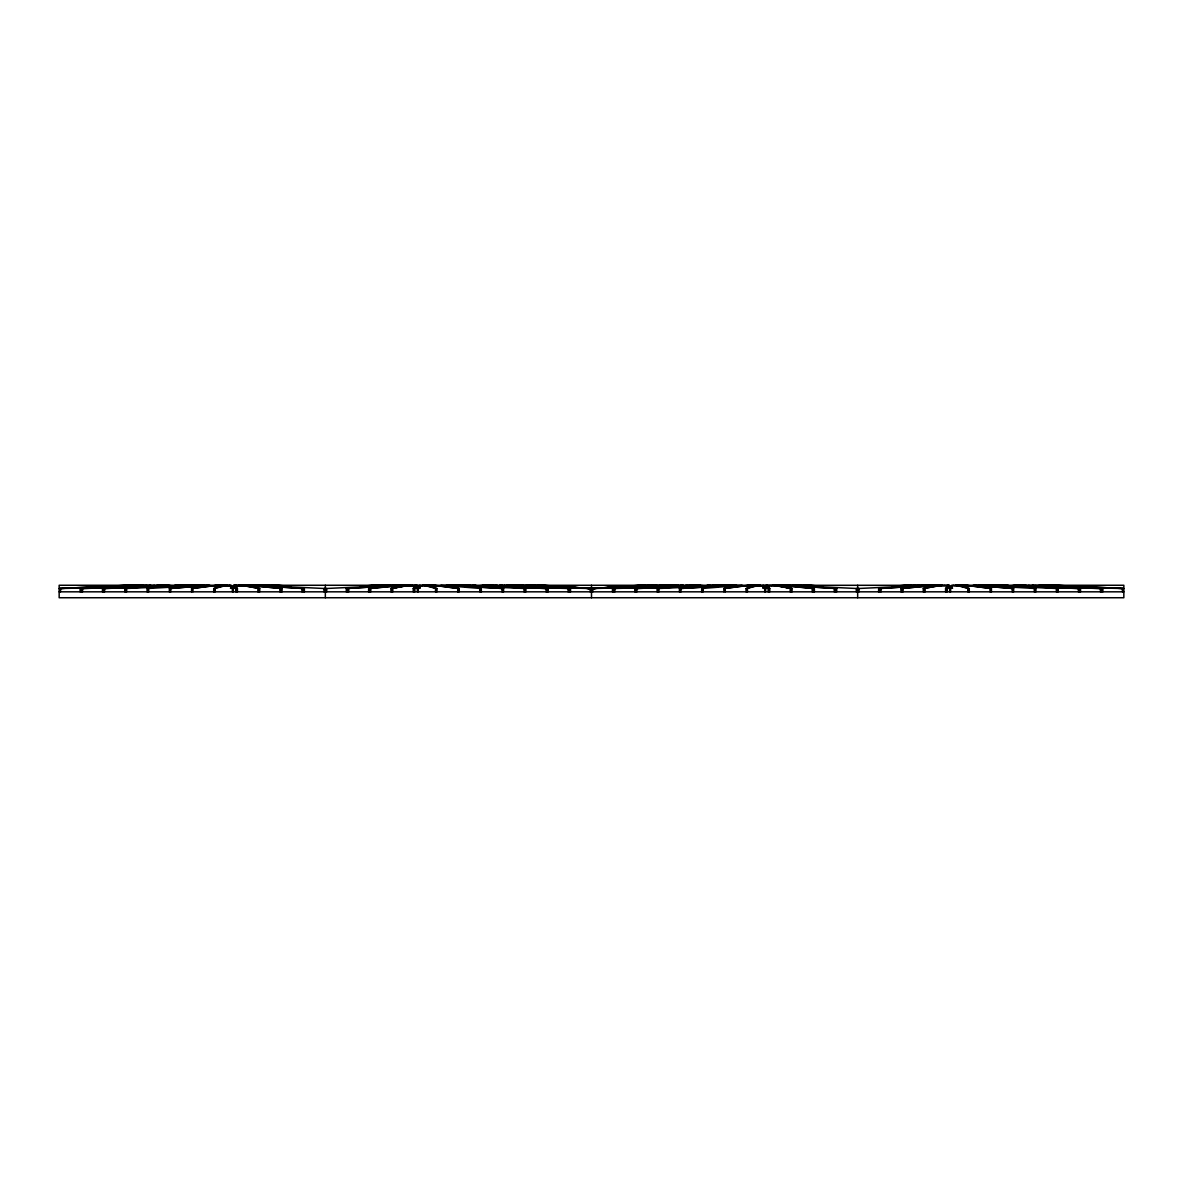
<?xml version="1.0" encoding="UTF-8"?>
<svg xmlns="http://www.w3.org/2000/svg" width="1183" height="1183" viewBox="0 0 1183 1183"><rect width="100%" height="100%" fill="white"/><g stroke="black" fill="none" stroke-linecap="round" stroke-linejoin="round"><path stroke-width="1.5" d="M499.492 587.315L499.596 585.274M1031.813 587.315L1031.931 585.274M234.929 586.147L235.003 585.274M501.104 586.147L501.178 585.274M767.264 586.147L767.338 585.274M1033.439 586.147L1033.513 585.274M765.771 585.274L765.623 591.825M147.698 587.448L148.91 585.26M148.496 587.448L149.709 585.26M149.295 587.448L150.507 585.26M413.251 591.825L413.251 588.543L415.07 585.26M415.869 585.26L414.05 588.543L414.05 591.825M414.863 591.825L414.863 588.543L416.682 585.26M680.033 587.448L681.231 585.26M680.831 587.448L682.044 585.26M681.63 587.448L682.842 585.26M945.587 591.825L945.587 588.543L947.406 585.26M948.204 585.26L946.385 588.543L946.385 591.825M947.184 591.825L947.184 588.543L949.003 585.26M213.724 591.825L213.724 588.543L225.435 585.26M226.87 585.26L214.434 588.543L214.434 591.825M491.61 585.26L488.254 586.191A5.264 5.013 -90 0 0 485.37 585.26M488.963 586.191L492.32 585.26A5.264 2.632 -90 0 1 493.636 586.147A5.264 2.632 90 0 0 492.172 585.26M489.688 586.191L493.03 585.26M746.044 591.825L746.044 588.543L757.771 585.26M759.205 585.26L746.769 588.543L746.769 591.825M1023.931 585.26L1020.589 586.191A5.264 5.013 -90 0 0 1017.705 585.26M1021.299 586.191L1024.655 585.26A5.264 2.632 -90 0 1 1025.957 586.147M1022.023 586.191L1025.365 585.26M131.505 587.226L141.59 585.26M132.437 587.226L142.522 585.26M133.354 587.226L143.439 585.26M390.952 591.825L390.952 588.543L407.765 585.26M408.682 585.26L391.869 588.543L391.869 591.825M390.952 588.543L409.614 585.26M663.84 587.226L673.926 585.26M664.772 587.226L674.857 585.26M665.689 587.226L675.774 585.26M923.287 591.825L923.287 588.543L941.017 585.26M923.287 588.543L941.949 585.26M191.572 591.825L191.572 588.543L216.903 585.26A5.264 5.264 0 0 1 219.683 586.147M191.572 588.543L217.583 585.26A5.264 5.176 -90 0 1 220.467 586.147M475.344 586.191L483.743 585.26A5.264 5.176 -90 0 1 486.627 586.147M723.907 591.825L723.907 588.543L748.543 585.26M723.907 588.543L749.904 585.26A5.264 5.176 -90 0 1 752.802 586.147M1007.665 586.191L1015.398 585.26A5.264 5.264 0 0 1 1018.179 586.147M1009.04 586.191L1016.079 585.26A5.264 5.176 -90 0 1 1018.962 586.147M109.457 587.847L102.463 588.543L102.463 591.825M114.707 587.33L136.77 585.26M197.354 585.26L102.463 588.543L109.842 588.025M116.851 587.33L137.849 585.26M368.623 591.825L368.623 588.543L401.88 585.26M404.009 585.26L369.702 588.543L369.702 591.825M641.792 587.847L634.798 588.543L634.798 591.825M647.042 587.33L668.04 585.26M642.177 588.025L635.862 588.543L635.862 591.825M648.107 587.33L670.169 585.26M900.958 591.825L900.958 588.543L935.28 585.26M900.958 588.543L936.345 585.26M169.361 591.825L169.361 588.543L208.341 585.26M209.761 585.26L170.071 588.543L170.071 591.825M463.869 586.147L475.211 585.26M465.289 586.147L475.936 585.26M701.682 591.825L701.682 588.543L742.096 585.26M996.204 586.147L1006.837 585.26M996.914 586.147L1008.256 585.26M360.016 586.236L374.627 585.26M640.787 585.26L591.5 588.543L452.128 585.26M892.352 586.236L906.962 585.26M132.112 585.26L80.133 588.543L80.133 591.825M196.348 585.26L80.133 588.543L133.339 585.26M361.54 586.191L376.031 585.26M346.294 591.825L346.294 588.543L398.287 585.26M346.294 588.543L399.499 585.26M642.206 585.26L591.5 588.543L521.126 585.26M665.659 585.26L612.469 588.543L612.469 591.825M893.875 586.191L908.367 585.26M878.629 591.825L878.629 588.543L929.394 585.26A5.264 3.874 -90 0 1 931.494 586.147M931.834 585.26L879.841 588.543L879.841 591.825M364.793 586.132L379.137 585.26M645.297 585.26L591.5 588.543L526.051 585.26M897.128 586.132L911.472 585.26M147.091 591.825L147.091 588.543L204.319 585.26M416.653 588.439L420.246 588.232M452.719 586.206L470.479 585.26M679.426 591.825L679.426 588.543L735.841 585.26M679.426 588.543L736.639 585.26M948.988 588.439L952.566 588.232M985.055 586.206L1002.814 585.26M366.774 586.176L382.996 585.26M649.171 585.26L591.5 588.543L529.866 585.26M899.11 586.176L915.331 585.26M368.845 586.221L386.974 585.26M653.134 585.26L591.5 588.543L533.829 585.26M901.18 586.221L919.309 585.26M372.601 586.176L390.774 585.26M656.949 585.26L591.5 588.543L537.703 585.26M904.936 586.176L923.11 585.26M129.538 585.26L59.165 588.543L128.178 585.26A5.264 5.264 0 0 1 130.958 586.147A5.264 5.028 -90 0 0 128.267 585.26M395.699 585.26L325.34 588.543L254.966 585.26M661.874 585.26L591.5 588.543L540.794 585.26M928.034 585.26L857.66 588.543L787.301 585.26M124.792 591.825L124.792 588.543L201.11 585.26M445.444 586.132L466.353 585.26M447.292 586.132L467.27 585.26M657.112 591.825L657.112 588.543L733.445 585.26M977.779 586.132L997.757 585.26M978.696 586.132L999.605 585.26M199.483 585.26L103.527 588.543L103.527 591.825M416.386 586.96L420.024 586.842M436.143 586.206L465.644 585.26M730.754 585.26L634.798 588.543L731.819 585.26M948.707 586.96L952.359 586.842M968.478 586.206L997.979 585.26M198.774 585.26L81.346 588.543L81.346 591.825M416.386 586.561L420.083 586.457M429.311 586.191L464.934 585.26M731.109 585.26L612.469 588.543L614.894 588.543L614.894 591.825M948.722 586.561L952.419 586.457M997.269 585.26L961.631 586.191A5.264 5.013 -90 0 1 964.278 585.26M59.165 588.543L198.552 585.26M424.697 586.176L463.352 585.26M426.072 586.176L464.712 585.26M730.872 585.26L591.5 588.543L542.213 585.26M957.032 586.176L997.047 585.26M124.792 588.543L126.64 588.543L126.64 591.825M147.091 588.543L148.688 588.543L148.688 591.825M169.361 588.543L170.781 588.543L170.781 591.825M213.724 588.543L215.143 588.543L215.143 591.825M233.997 585.26L235.816 588.543L237.413 588.543L237.413 591.825M241.051 585.26L259.713 588.543L259.713 591.825M246.656 585.26L282.042 588.543L282.042 591.825M304.371 591.825L304.371 588.543L301.931 588.543L301.931 591.825M368.623 588.543L370.767 588.543L370.767 591.825M413.251 588.543L414.863 588.543M436.956 591.825L436.956 588.543L435.521 588.543L435.521 591.825M459.093 591.825L459.093 588.543L457.732 588.543L457.732 591.825M481.318 591.825L481.318 588.543L479.884 588.543L479.884 591.825M446.361 585.26L503.574 588.543L503.574 591.825M525.888 591.825L525.888 588.543L524.039 588.543L524.039 591.825M451.181 585.26L548.202 588.543L548.202 591.825M657.112 588.543L658.961 588.543L658.961 591.825M701.682 588.543L703.116 588.543L703.116 591.825M746.044 588.543L747.479 588.543L747.479 591.825M766.318 585.26L768.137 588.543L769.749 588.543L769.749 591.825M773.386 585.26L792.048 588.543L792.048 591.825M814.377 591.825L814.377 588.543L812.233 588.543L812.233 591.825M783.501 585.26L836.706 588.543L836.706 591.825M878.629 588.543L881.069 588.543L881.069 591.825M945.587 588.543L947.184 588.543M969.276 591.825L969.276 588.543L967.857 588.543L967.857 591.825M962.533 586.147A5.264 5.176 -90 0 1 965.417 585.26L991.428 588.543L991.428 591.825M1013.639 591.825L1013.639 588.543L1012.219 588.543L1012.219 591.825M1035.909 591.825L1035.909 588.543L1034.312 588.543L1034.312 591.825M1058.208 591.825L1058.208 588.543L1056.36 588.543L1056.36 591.825M1073.158 588.025L1080.537 588.543L1080.537 591.825M1049.661 585.26L1102.867 588.543L1102.867 591.825M1053.461 585.26L1123.835 588.543L1054.822 585.26A5.264 5.264 0 0 0 1052.042 586.147A5.264 5.028 -90 0 1 1054.733 585.26M59.165 591.825L1123.835 591.825M984.448 585.26L1123.835 588.543M719.648 585.26L758.303 586.176M718.288 585.26L756.928 586.176M185.953 585.26L225.968 586.176M986.652 585.26L1102.867 588.543L1050.888 585.26M984.226 585.26L1101.654 588.543L1101.654 591.825M718.066 585.26L753.689 586.191M762.917 586.457L766.614 586.561M451.891 585.26L570.531 588.543L570.531 591.825M185.731 585.26L221.369 586.191A5.264 5.013 -90 0 0 218.722 585.26M230.581 586.457L234.278 586.561M985.646 585.26L1080.537 588.543L1073.543 587.847M983.517 585.26L1079.473 588.543L1079.473 591.825M717.356 585.26L746.857 586.206M762.976 586.842L766.614 586.96M452.246 585.26L548.202 588.543L541.208 587.847M185.021 585.26L214.522 586.206M230.641 586.842L234.293 586.96M981.89 585.26L1058.208 588.543M716.647 585.26L737.556 586.132M715.73 585.26L735.708 586.132M449.555 585.26L525.888 588.543M185.243 585.26L205.221 586.132M183.395 585.26L204.304 586.132M792.226 585.26L810.399 586.176M259.89 585.26L278.064 586.176M796.026 585.26L814.155 586.221M263.691 585.26L281.82 586.221M800.004 585.26L816.226 586.176M267.669 585.26L283.89 586.176M978.681 585.26L1035.909 588.543M712.521 585.26L730.281 586.206M762.754 588.232L766.347 588.439M447.159 585.26L503.574 588.543M180.186 585.26L197.945 586.206M230.434 588.232L234.012 588.439M803.863 585.26L818.207 586.132M271.528 585.26L285.872 586.132M806.969 585.26L821.46 586.191M784.713 585.26L836.706 588.543M517.341 585.26L570.531 588.543L568.106 588.543L568.106 591.825M274.633 585.26L289.125 586.191M253.665 585.26A5.264 3.874 -90 0 0 251.506 586.147A5.264 3.874 90 0 1 253.665 585.26L304.371 588.543M251.166 585.26L303.159 588.543L303.159 591.825M808.373 585.26L822.984 586.236M276.038 585.26L290.648 586.236M974.659 585.26L1013.639 588.543M973.239 585.26L1012.929 588.543L1012.929 591.825M707.789 585.26L719.131 586.147M707.064 585.26L717.711 586.147M440.904 585.26L481.318 588.543M176.163 585.26L186.796 586.147M174.744 585.26L186.086 586.147M1046.23 585.26L1068.293 587.33M1045.151 585.26L1066.149 587.33M781.12 585.26L814.377 588.543M778.991 585.26L813.298 588.543L813.298 591.825M514.96 585.26L535.958 587.33M512.831 585.26L534.893 587.33M540.823 588.025L547.138 588.543L547.138 591.825M247.72 585.26L282.042 588.543M991.428 588.543L966.097 585.26A5.264 5.264 0 0 0 963.317 586.147M707.656 586.191L699.257 585.26A5.264 5.176 -90 0 0 696.373 586.147M434.457 585.26L459.093 588.543M175.335 586.191L167.602 585.26A5.264 5.264 0 0 0 164.821 586.147M173.96 586.191L166.921 585.26A5.264 5.176 -90 0 0 164.038 586.147M1041.41 585.26L1051.495 587.226M1040.478 585.26L1050.563 587.226M1039.561 585.26L1049.646 587.226M775.235 585.26L792.048 588.543M774.318 585.26L791.131 588.543L791.131 591.825M509.074 585.26L519.16 587.226M508.143 585.26L518.228 587.226M507.226 585.26L517.311 587.226M241.983 585.26L259.713 588.543M957.565 585.26L969.276 588.543M956.13 585.26L968.566 588.543L968.566 591.825M691.39 585.26L694.746 586.191A5.264 5.013 -90 0 1 697.63 585.26M690.828 585.26A5.264 2.632 -90 0 0 689.364 586.147A5.264 2.632 90 0 1 690.828 585.26L694.037 586.191M689.97 585.26L693.312 586.191M425.229 585.26L436.956 588.543M423.795 585.26L436.231 588.543L436.231 591.825M159.069 585.26L162.411 586.191A5.264 5.013 -90 0 1 165.295 585.26M161.701 586.191L158.345 585.26A5.264 2.632 -90 0 0 157.043 586.147M157.635 585.26L160.977 586.191M1034.09 585.26L1035.302 587.448M1033.291 585.26L1034.504 587.448M1032.493 585.26L1033.705 587.448M767.93 585.26L769.749 588.543M767.131 585.26L768.95 588.543L768.95 591.825M501.769 585.26L502.967 587.448M500.956 585.26L502.169 587.448M500.158 585.26L501.37 587.448M235.594 585.26L237.413 588.543M234.796 585.26L236.615 588.543L236.615 591.825M947.997 585.274L948.071 586.147M683.404 585.274L683.508 587.315M681.822 585.274L681.896 586.147M417.229 585.274L417.377 591.825M415.662 585.274L415.736 586.147M151.069 585.274L151.187 587.315M149.487 585.274L149.561 586.147M1122.46 588.543L1122.46 591.825M1100.441 588.543L1100.441 591.825M1078.408 588.543L1078.408 591.825M1057.291 588.543L1057.291 591.825M1035.11 588.543L1035.11 591.825M990.748 588.543L990.748 591.825M990.067 588.543L990.067 591.825M950.614 591.825L950.614 590.509A5.264 1.168 -90 0 1 951.768 585.26L1123.85 585.26L1123.835 597.74L59.165 597.74L59.165 585.26L231.232 585.26A5.264 1.168 -90 0 1 232.386 590.509L232.386 591.825M949.712 591.825L949.579 585.304L233.435 585.26L233.288 591.825M925.136 588.543L925.136 591.825M924.204 588.543L924.204 591.825M903.087 588.543L903.087 591.825M902.023 588.543L902.023 591.825M859.035 591.825L859.035 588.543L856.3 588.543L856.3 591.825M857.66 585.26L857.66 597.74M835.479 588.543L835.479 591.825M834.266 588.543L834.266 591.825M790.2 588.543L790.2 591.825M768.137 588.543L768.137 591.825M764.721 591.825L764.721 590.509A5.264 1.168 -90 0 0 763.567 585.26A5.264 1.168 90 0 1 764.203 586.147M725.268 588.543L725.268 591.825M702.406 588.543L702.406 591.825M681.024 588.543L681.024 591.825M680.225 588.543L680.225 591.825M658.044 588.543L658.044 591.825M636.927 588.543L636.927 591.825M613.681 588.543L613.681 591.825M592.86 591.825L592.86 588.543L590.14 588.543L590.14 591.825M591.5 585.26L591.5 597.74M569.319 588.543L569.319 591.825M546.073 588.543L546.073 591.825M524.956 588.543L524.956 591.825M502.775 588.543L502.775 591.825M501.976 588.543L501.976 591.825M480.594 588.543L480.594 591.825M458.413 591.825L458.413 588.543L433.096 585.26A5.264 5.176 -90 0 0 430.198 586.147M418.279 591.825L418.279 590.509A5.264 1.168 -90 0 1 419.433 585.26M392.8 588.543L392.8 591.825M348.734 588.543L348.734 591.825M347.521 588.543L347.521 591.825M326.7 591.825L326.7 588.543L323.965 588.543L323.965 591.825M325.34 585.26L325.34 597.74M280.977 588.543L280.977 591.825M279.913 588.543L279.913 591.825M258.796 588.543L258.796 591.825M257.864 588.543L257.864 591.825M235.816 588.543L235.816 591.825M192.933 588.543L192.933 591.825M147.89 588.543L147.89 591.825M125.709 588.543L125.709 591.825M104.592 588.543L104.592 591.825M82.559 588.543L82.559 591.825M60.54 588.543L60.54 591.825M430.819 586.147A5.264 5.25 -90 0 1 433.732 585.26A5.264 5.25 -90 0 0 430.701 586.147M423.203 586.147A5.264 2.632 -90 0 1 424.667 585.26M429.163 586.147A5.264 5.013 -90 0 1 431.943 585.26M429.932 586.147A5.264 5.176 -90 0 1 432.815 585.26M430.982 586.147A5.264 5.264 0 0 1 433.91 585.26M397.015 585.26A5.264 3.874 -90 0 1 399.159 586.147M420.335 586.147A5.264 1.168 -90 0 1 420.971 585.26M414.641 587.596A5.264 1.139 -90 0 0 413.695 585.26A5.264 1.139 90 0 1 414.316 586.147M396.29 585.26A5.264 4.481 -90 0 1 398.775 586.147M394.205 585.26A5.264 5.264 0 0 1 397.133 586.147M252.985 586.147A5.264 5.028 -90 0 1 255.765 585.26M253.443 586.147A5.264 5.028 -90 0 1 256.238 585.26M253.532 586.147A5.264 5.264 0 0 1 256.46 585.26M216.947 585.26A5.264 5.25 -90 0 1 219.861 586.147M219.21 585.26A5.264 5.013 -90 0 1 221.99 586.147M243.328 586.147A5.264 2.292 -90 0 1 244.6 585.26M236.349 586.147A5.264 1.139 -90 0 1 236.97 585.26A5.264 1.139 90 0 0 235.994 587.892M251.89 586.147A5.264 4.481 -90 0 1 254.389 585.26M252.718 586.147A5.264 4.481 -90 0 1 255.217 585.26M221.177 585.26A5.264 4.628 -90 0 1 223.75 586.147M220.437 585.26A5.264 4.628 -90 0 1 223.01 586.147M217.849 585.26A5.264 5.176 -90 0 1 220.733 586.147M164.644 586.147A5.264 5.25 -90 0 1 167.557 585.26A5.264 5.25 -90 0 0 164.526 586.147M163.772 586.147A5.264 5.176 -90 0 1 166.64 585.26M134.906 585.26A5.264 2.958 -90 0 1 136.548 586.147M131.905 585.26A5.264 3.874 -90 0 1 134.063 586.147M130.84 585.26A5.264 3.874 -90 0 1 132.999 586.147M154.16 586.147A5.264 1.168 -90 0 1 154.81 585.26M152.356 587.315A5.264 1.168 -90 0 1 153.272 585.26M147.535 585.26A5.264 1.139 -90 0 1 148.422 587.315M155.668 586.147A5.264 2.632 -90 0 1 157.132 585.26M144.282 585.26A5.264 1.819 -90 0 1 145.287 586.147M519.145 586.147A5.264 5.028 -90 0 1 521.94 585.26M519.618 586.147A5.264 5.028 -90 0 1 522.398 585.26M514.842 586.147A5.264 3.372 -90 0 1 516.72 585.26M517.666 586.147A5.264 3.874 -90 0 1 519.825 585.26M519.707 586.147A5.264 5.264 0 0 1 522.62 585.26M514.117 586.147A5.264 2.958 -90 0 1 515.758 585.26M516.601 586.147A5.264 3.874 -90 0 1 518.76 585.26M516.054 586.147A5.264 3.372 -90 0 1 517.932 585.26M490.073 585.26A5.264 3.86 -90 0 1 492.217 586.147M483.108 585.26A5.264 5.25 -90 0 1 486.021 586.147M497.392 585.26A5.264 1.168 -90 0 1 498.324 587.315M502.243 587.315A5.264 1.139 -90 0 1 503.145 585.26A5.264 1.139 90 0 0 502.509 586.147M518.893 586.147A5.264 4.481 -90 0 1 521.378 585.26M505.378 586.147A5.264 1.819 -90 0 1 506.383 585.26M487.352 585.26A5.264 4.628 -90 0 1 489.925 586.147M482.93 585.26A5.264 5.264 0 0 1 485.858 586.147M484.024 585.26A5.264 5.176 -90 0 1 486.893 586.147M752.181 586.147A5.264 5.25 -90 0 0 749.268 585.26A5.264 5.25 -90 0 1 752.299 586.147M751.53 585.26A5.264 5.013 -90 0 1 754.325 586.147M751.057 585.26A5.264 5.013 -90 0 1 753.837 586.147M750.185 585.26A5.264 5.176 -90 0 1 753.068 586.147M749.09 585.26A5.264 5.264 0 0 1 752.018 586.147M770.222 586.147A5.264 1.139 -90 0 1 770.843 585.26M785.305 586.147A5.264 5.028 -90 0 1 788.1 585.26M785.778 586.147A5.264 5.028 -90 0 1 788.573 585.26M780.292 586.147A5.264 2.958 -90 0 1 781.933 585.26M782.776 586.147A5.264 3.874 -90 0 1 784.935 585.26M783.841 586.147A5.264 3.874 -90 0 1 785.985 585.26M778.976 586.147A5.264 2.958 -90 0 1 780.617 585.26M762.029 585.26A5.264 1.168 -90 0 1 762.665 586.147M768.359 587.596A5.264 1.139 -90 0 1 769.305 585.26M784.225 586.147A5.264 4.481 -90 0 1 786.71 585.26M785.054 586.147A5.264 4.481 -90 0 1 787.538 585.26M774.244 586.147A5.264 2.292 -90 0 1 775.516 585.26M773.031 586.147A5.264 1.819 -90 0 1 774.037 585.26M781.017 586.147A5.264 3.372 -90 0 1 782.88 585.26M782.229 586.147A5.264 3.372 -90 0 1 784.092 585.26M785.867 586.147A5.264 5.264 0 0 1 788.795 585.26M684.676 587.315A5.264 1.168 -90 0 1 685.608 585.26M672.225 585.26A5.264 2.292 -90 0 1 673.497 586.147M680.757 587.315A5.264 1.139 -90 0 0 679.855 585.26A5.264 1.139 90 0 1 680.491 586.147M697.142 586.147A5.264 5.264 0 0 1 700.07 585.26M696.979 586.147A5.264 5.25 -90 0 1 699.892 585.26M695.323 586.147A5.264 5.013 -90 0 1 698.103 585.26M693.829 586.147A5.264 4.628 -90 0 1 696.403 585.26M693.075 586.147A5.264 4.628 -90 0 1 695.648 585.26M696.107 586.147A5.264 5.176 -90 0 1 698.976 585.26M667.242 585.26A5.264 2.958 -90 0 1 668.883 586.147M665.068 585.26A5.264 3.372 -90 0 1 666.946 586.147M661.06 585.26A5.264 5.028 -90 0 1 663.855 586.147M660.602 585.26A5.264 5.028 -90 0 1 663.382 586.147M662.45 585.26A5.264 4.481 -90 0 1 664.935 586.147M663.175 585.26A5.264 3.874 -90 0 1 665.334 586.147M660.38 585.26A5.264 5.264 0 0 1 663.293 586.147M1021.343 585.26A5.264 3.86 -90 0 1 1023.487 586.147M1022.408 585.26A5.264 3.86 -90 0 1 1024.552 586.147M1018.356 586.147A5.264 5.25 -90 0 0 1015.443 585.26A5.264 5.25 -90 0 1 1018.474 586.147M1017.217 585.26A5.264 5.013 -90 0 1 1020.012 586.147M1016.36 585.26A5.264 5.176 -90 0 1 1019.228 586.147M1036.382 586.147A5.264 1.139 -90 0 1 1037.018 585.26M1051.48 586.147A5.264 5.028 -90 0 1 1054.26 585.26M1046.452 586.147A5.264 2.958 -90 0 1 1048.094 585.26M1048.937 586.147A5.264 3.874 -90 0 1 1051.095 585.26M1050.001 586.147A5.264 3.874 -90 0 1 1052.16 585.26M1045.151 586.147A5.264 2.958 -90 0 1 1046.792 585.26M1042.888 586.147A5.264 2.632 -90 0 1 1044.352 585.26M1028.19 585.26A5.264 1.168 -90 0 1 1028.84 586.147M1029.728 585.26A5.264 1.168 -90 0 1 1030.644 587.315M1044.249 586.147A5.264 2.632 -90 0 1 1045.713 585.26M1034.578 587.315A5.264 1.139 -90 0 1 1035.465 585.26M1050.4 586.147A5.264 4.481 -90 0 1 1052.885 585.26M1051.229 586.147A5.264 4.481 -90 0 1 1053.713 585.26M1040.404 586.147A5.264 2.292 -90 0 1 1041.676 585.26M1041.824 586.147A5.264 2.292 -90 0 1 1043.095 585.26M1039.192 586.147A5.264 1.819 -90 0 1 1040.197 585.26M1025.868 585.26A5.264 2.632 -90 0 1 1027.332 586.147M1047.177 586.147A5.264 3.372 -90 0 1 1049.04 585.26M1048.389 586.147A5.264 3.372 -90 0 1 1050.253 585.26M1037.713 586.147A5.264 1.819 -90 0 1 1038.718 585.26M1019.687 585.26A5.264 4.628 -90 0 1 1022.245 586.147M1018.933 585.26A5.264 4.628 -90 0 1 1021.506 586.147M952.67 586.147A5.264 1.168 -90 0 1 953.306 585.26M938.4 585.26A5.264 2.292 -90 0 1 939.672 586.147M941.298 585.26A5.264 1.819 -90 0 1 942.304 586.147M946.03 585.26A5.264 1.139 -90 0 1 947.006 587.892M954.163 586.147A5.264 2.632 -90 0 1 955.627 585.26M939.82 585.26A5.264 2.292 -90 0 1 941.091 586.147M944.492 585.26A5.264 1.139 -90 0 1 945.113 586.147M942.777 585.26A5.264 1.819 -90 0 1 943.783 586.147M930.4 585.26A5.264 3.874 -90 0 1 932.559 586.147M956.943 586.147A5.264 3.86 -90 0 1 959.088 585.26M958.023 586.147A5.264 3.86 -90 0 1 960.167 585.26M963.036 586.147A5.264 5.25 -90 0 1 965.949 585.26M961.01 586.147A5.264 5.013 -90 0 1 963.79 585.26M959.99 586.147A5.264 4.628 -90 0 1 962.563 585.26M959.25 586.147A5.264 4.628 -90 0 1 961.823 585.26M955.539 586.147A5.264 2.632 -90 0 1 956.988 585.26M962.267 586.147A5.264 5.176 -90 0 1 965.151 585.26M933.402 585.26A5.264 2.958 -90 0 1 935.043 586.147M934.703 585.26A5.264 2.958 -90 0 1 936.345 586.147M932.455 585.26A5.264 3.372 -90 0 1 934.319 586.147M931.243 585.26A5.264 3.372 -90 0 1 933.106 586.147M927.235 585.26A5.264 5.028 -90 0 1 930.015 586.147M926.762 585.26A5.264 5.028 -90 0 1 929.557 586.147M928.611 585.26A5.264 4.481 -90 0 1 931.11 586.147M927.783 585.26A5.264 4.481 -90 0 1 930.282 586.147M926.54 585.26A5.264 5.264 0 0 1 929.468 586.147M420.009 587.256L416.386 587.419L420.054 587.345M952.345 587.256L948.707 587.419L952.374 587.345M766.614 587.419L762.991 587.256L766.584 587.507M234.293 587.419L230.655 587.256L234.249 587.507M427.832 585.26A5.264 3.86 90 0 0 425.688 586.147A5.264 3.86 -90 0 1 427.832 585.26M426.752 585.26A5.264 3.86 -90 0 0 424.608 586.147A5.264 3.86 90 0 1 426.752 585.26M431.47 585.26A5.264 5.013 -90 0 0 428.675 586.147A5.264 5.013 90 0 1 431.47 585.26M412.778 586.147A5.264 1.139 90 0 0 412.157 585.26A5.264 1.139 -90 0 1 412.778 586.147M397.695 586.147A5.264 5.028 -90 0 0 394.9 585.26A5.264 5.028 90 0 1 397.695 586.147M397.222 586.147A5.264 5.028 -90 0 0 394.427 585.26A5.264 5.028 90 0 1 397.222 586.147M402.708 586.147A5.264 2.958 -90 0 0 401.067 585.26A5.264 2.958 90 0 1 402.708 586.147M400.224 586.147A5.264 3.874 -90 0 0 398.065 585.26A5.264 3.874 90 0 1 400.224 586.147M404.024 586.147A5.264 2.958 -90 0 0 402.383 585.26A5.264 2.958 90 0 1 404.024 586.147M406.272 586.147A5.264 2.632 90 0 0 404.823 585.26A5.264 2.632 -90 0 1 406.272 586.147M404.911 586.147A5.264 2.632 -90 0 0 403.447 585.26A5.264 2.632 90 0 1 404.911 586.147M397.946 586.147A5.264 4.481 -90 0 0 395.462 585.26A5.264 4.481 90 0 1 397.946 586.147M408.756 586.147A5.264 2.292 90 0 0 407.484 585.26A5.264 2.292 -90 0 1 408.756 586.147M407.336 586.147A5.264 2.292 -90 0 0 406.065 585.26A5.264 2.292 90 0 1 407.336 586.147M409.969 586.147A5.264 1.819 -90 0 0 408.963 585.26A5.264 1.819 90 0 1 409.969 586.147M423.292 585.26A5.264 2.632 -90 0 0 421.843 586.147A5.264 2.632 90 0 1 423.292 585.26M401.983 586.147A5.264 3.372 90 0 0 400.12 585.26A5.264 3.372 -90 0 1 401.983 586.147M400.771 586.147A5.264 3.372 -90 0 0 398.908 585.26A5.264 3.372 90 0 1 400.771 586.147M411.462 586.147A5.264 1.819 -90 0 0 410.442 585.26A5.264 1.819 90 0 1 411.462 586.147M429.488 585.26A5.264 4.628 -90 0 0 426.915 586.147A5.264 4.628 90 0 1 429.488 585.26M430.228 585.26A5.264 4.628 90 0 0 427.669 586.147A5.264 4.628 -90 0 1 430.228 585.26M248.297 585.26A5.264 2.958 90 0 0 246.656 586.147A5.264 2.958 -90 0 1 248.297 585.26M250.545 585.26A5.264 3.372 90 0 0 248.681 586.147A5.264 3.372 -90 0 1 250.545 585.26M249.598 585.26A5.264 2.958 -90 0 0 247.957 586.147A5.264 2.958 90 0 1 249.598 585.26M252.6 585.26A5.264 3.874 -90 0 0 250.441 586.147A5.264 3.874 90 0 1 252.6 585.26M251.757 585.26A5.264 3.372 -90 0 0 249.894 586.147A5.264 3.372 90 0 1 251.757 585.26M247.217 585.26A5.264 2.632 90 0 0 245.753 586.147A5.264 2.632 -90 0 1 247.217 585.26M224.977 586.147A5.264 3.86 -90 0 0 222.833 585.26A5.264 3.86 90 0 1 224.977 586.147M226.057 586.147A5.264 3.86 90 0 0 223.912 585.26A5.264 3.86 -90 0 1 226.057 586.147M230.33 586.147A5.264 1.168 -90 0 0 229.694 585.26A5.264 1.168 90 0 1 230.33 586.147M245.857 585.26A5.264 2.632 -90 0 0 244.393 586.147A5.264 2.632 90 0 1 245.857 585.26M238.508 585.26A5.264 1.139 90 0 0 237.887 586.147A5.264 1.139 -90 0 1 238.508 585.26M243.18 585.26A5.264 2.292 -90 0 0 241.909 586.147A5.264 2.292 90 0 1 243.18 585.26M241.702 585.26A5.264 1.819 -90 0 0 240.696 586.147A5.264 1.819 90 0 1 241.702 585.26M240.223 585.26A5.264 1.819 -90 0 0 239.217 586.147A5.264 1.819 90 0 1 240.223 585.26M228.837 586.147A5.264 2.632 -90 0 0 227.373 585.26A5.264 2.632 90 0 1 228.837 586.147M227.461 586.147A5.264 2.632 -90 0 0 226.012 585.26A5.264 2.632 90 0 1 227.461 586.147M161.657 585.26A5.264 3.86 90 0 0 159.513 586.147A5.264 3.86 -90 0 1 161.657 585.26M160.592 585.26A5.264 3.86 -90 0 0 158.448 586.147A5.264 3.86 90 0 1 160.592 585.26M165.783 585.26A5.264 5.013 90 0 0 162.988 586.147A5.264 5.013 -90 0 1 165.783 585.26M146.618 586.147A5.264 1.139 90 0 0 145.982 585.26A5.264 1.139 -90 0 1 146.618 586.147M131.52 586.147A5.264 5.028 -90 0 0 128.74 585.26A5.264 5.028 90 0 1 131.52 586.147M137.849 586.147A5.264 2.958 -90 0 0 136.208 585.26A5.264 2.958 90 0 1 137.849 586.147M140.112 586.147A5.264 2.632 90 0 0 138.648 585.26A5.264 2.632 -90 0 1 140.112 586.147M138.751 586.147A5.264 2.632 -90 0 0 137.287 585.26A5.264 2.632 90 0 1 138.751 586.147M132.6 586.147A5.264 4.481 90 0 0 130.115 585.26A5.264 4.481 -90 0 1 132.6 586.147M131.771 586.147A5.264 4.481 -90 0 0 129.287 585.26A5.264 4.481 90 0 1 131.771 586.147M142.596 586.147A5.264 2.292 90 0 0 141.324 585.26A5.264 2.292 -90 0 1 142.596 586.147M141.176 586.147A5.264 2.292 -90 0 0 139.905 585.26A5.264 2.292 90 0 1 141.176 586.147M143.808 586.147A5.264 1.819 -90 0 0 142.803 585.26A5.264 1.819 90 0 1 143.808 586.147M135.823 586.147A5.264 3.372 90 0 0 133.96 585.26A5.264 3.372 -90 0 1 135.823 586.147M134.611 586.147A5.264 3.372 -90 0 0 132.747 585.26A5.264 3.372 90 0 1 134.611 586.147M163.313 585.26A5.264 4.628 -90 0 0 160.755 586.147A5.264 4.628 90 0 1 163.313 585.26M164.067 585.26A5.264 4.628 90 0 0 161.494 586.147A5.264 4.628 -90 0 1 164.067 585.26M514.457 585.26A5.264 2.958 -90 0 0 512.816 586.147A5.264 2.958 90 0 1 514.457 585.26M513.378 585.26A5.264 2.632 90 0 0 511.928 586.147A5.264 2.632 -90 0 1 513.378 585.26M487.677 586.147A5.264 5.013 -90 0 0 484.897 585.26A5.264 5.013 90 0 1 487.677 586.147M491.152 586.147A5.264 3.86 -90 0 0 489.008 585.26A5.264 3.86 90 0 1 491.152 586.147M496.505 586.147A5.264 1.168 -90 0 0 495.854 585.26A5.264 1.168 90 0 1 496.505 586.147M512.017 585.26A5.264 2.632 -90 0 0 510.553 586.147A5.264 2.632 90 0 1 512.017 585.26M510.775 585.26A5.264 2.292 -90 0 0 509.503 586.147A5.264 2.292 90 0 1 510.775 585.26M504.683 585.26A5.264 1.139 -90 0 0 504.047 586.147A5.264 1.139 90 0 1 504.683 585.26M509.355 585.26A5.264 2.292 -90 0 0 508.069 586.147A5.264 2.292 90 0 1 509.355 585.26M520.55 585.26A5.264 4.481 -90 0 0 518.065 586.147A5.264 4.481 90 0 1 520.55 585.26M507.862 585.26A5.264 1.819 -90 0 0 506.856 586.147A5.264 1.819 90 0 1 507.862 585.26M494.997 586.147A5.264 2.632 -90 0 0 493.533 585.26A5.264 2.632 90 0 1 494.997 586.147M489.171 586.147A5.264 4.628 -90 0 0 486.597 585.26A5.264 4.628 90 0 1 489.171 586.147M757.312 586.147A5.264 3.86 -90 0 0 755.168 585.26A5.264 3.86 90 0 1 757.312 586.147M758.392 586.147A5.264 3.86 -90 0 0 756.248 585.26A5.264 3.86 90 0 1 758.392 586.147M759.797 586.147A5.264 2.632 90 0 0 758.333 585.26A5.264 2.632 -90 0 1 759.797 586.147M778.177 585.26A5.264 2.632 -90 0 0 776.728 586.147A5.264 2.632 90 0 1 778.177 585.26M779.553 585.26A5.264 2.632 -90 0 0 778.089 586.147A5.264 2.632 90 0 1 779.553 585.26M776.935 585.26A5.264 2.292 -90 0 0 775.664 586.147A5.264 2.292 90 0 1 776.935 585.26M761.157 586.147A5.264 2.632 -90 0 0 759.708 585.26A5.264 2.632 90 0 1 761.157 586.147M772.558 585.26A5.264 1.819 90 0 0 771.538 586.147A5.264 1.819 -90 0 1 772.558 585.26M756.085 586.147A5.264 4.628 -90 0 0 753.512 585.26A5.264 4.628 90 0 1 756.085 586.147M755.331 586.147A5.264 4.628 90 0 0 752.772 585.26A5.264 4.628 -90 0 1 755.331 586.147M687.146 585.26A5.264 1.168 -90 0 0 686.495 586.147A5.264 1.168 90 0 1 687.146 585.26M676.144 586.147A5.264 1.819 90 0 0 675.138 585.26A5.264 1.819 -90 0 1 676.144 586.147M689.467 585.26A5.264 2.632 -90 0 0 688.003 586.147A5.264 2.632 90 0 1 689.467 585.26M674.931 586.147A5.264 2.292 -90 0 0 673.645 585.26A5.264 2.292 90 0 1 674.931 586.147M678.953 586.147A5.264 1.139 90 0 0 678.317 585.26A5.264 1.139 -90 0 1 678.953 586.147M677.622 586.147A5.264 1.819 -90 0 0 676.617 585.26A5.264 1.819 90 0 1 677.622 586.147M672.447 586.147A5.264 2.632 90 0 0 670.983 585.26A5.264 2.632 -90 0 1 672.447 586.147M666.399 586.147A5.264 3.874 90 0 0 664.24 585.26A5.264 3.874 -90 0 1 666.399 586.147M692.927 585.26A5.264 3.86 -90 0 0 690.783 586.147A5.264 3.86 90 0 1 692.927 585.26M693.992 585.26A5.264 3.86 -90 0 0 691.848 586.147A5.264 3.86 90 0 1 693.992 585.26M670.184 586.147A5.264 2.958 -90 0 0 668.543 585.26A5.264 2.958 90 0 1 670.184 586.147M671.072 586.147A5.264 2.632 -90 0 0 669.622 585.26A5.264 2.632 90 0 1 671.072 586.147M668.158 586.147A5.264 3.372 -90 0 0 666.28 585.26A5.264 3.372 90 0 1 668.158 586.147M664.107 586.147A5.264 4.481 -90 0 0 661.622 585.26A5.264 4.481 90 0 1 664.107 586.147M938.607 586.147A5.264 2.632 90 0 0 937.143 585.26A5.264 2.632 -90 0 1 938.607 586.147M937.247 586.147A5.264 2.632 -90 0 0 935.783 585.26A5.264 2.632 90 0 1 937.247 586.147"/></g></svg>
